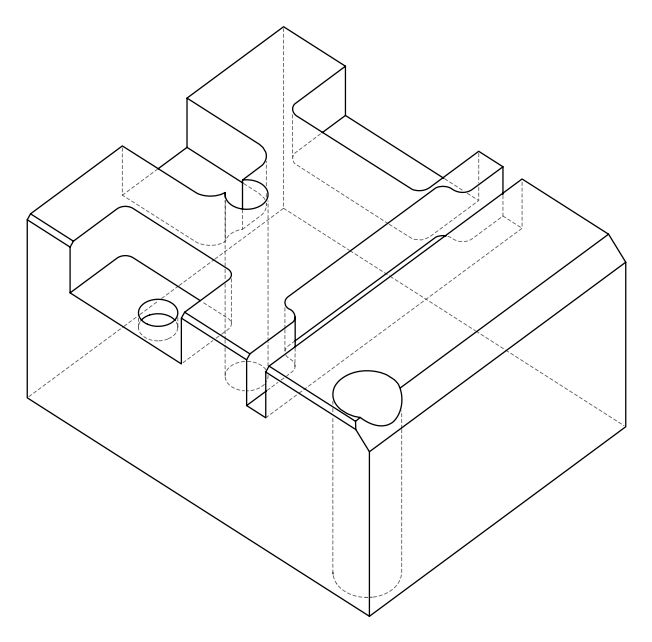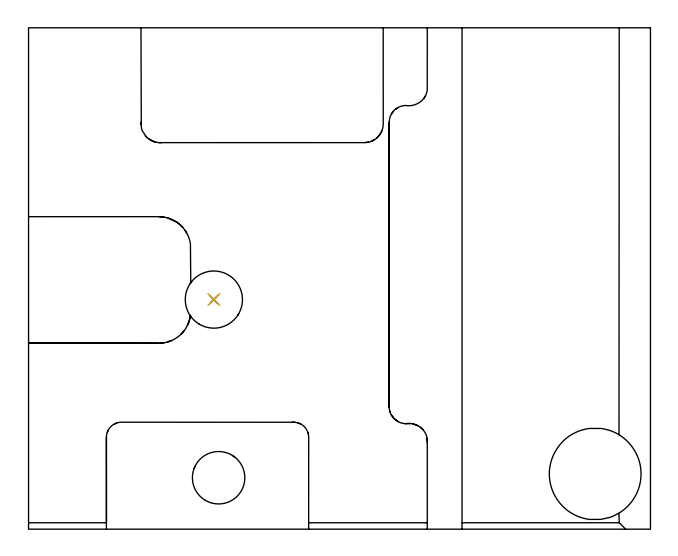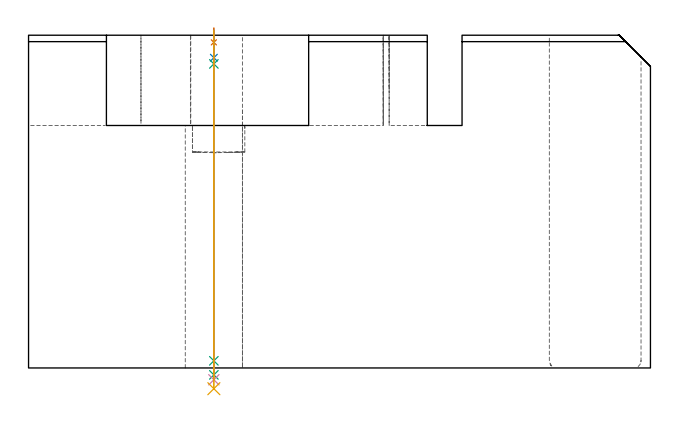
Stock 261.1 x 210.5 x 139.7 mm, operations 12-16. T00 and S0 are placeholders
(PLAN: 16 operations, 9 tool changes, 102.9 min)
(1 INDEXABLE_INSERT_DRILL_BLIND_HOLE_FROM_SOLID | STEP1POCKET | NXT0302_015 | 0.06 min | 18669 mm3)
(2 AREA_MILL | FG_CHAMFER_SURFACE | UGT0205_001 | 0.42 min | 127 mm3)
(3 AREA_MILL_1 | FG_CHAMFER_SURFACE_1 | UGT0205_001 | 0.55 min | 197 mm3)
(4 AREA_MILL_2 | FG_CHAMFER_SURFACE_2 | UGT0205_001 | 0.7 min | 265 mm3)
(5 AREA_MILL_3 | FG_CHAMFER_SURFACE_3 | UGT0205_001 | 8.28 min | 18047 mm3)
(6 MILL_OPEN_POCKET | POCKET_OPEN | UGT0201_094 | Follow Part, ap 5, ae 75% | 5.39 min | 134149 mm3)
(7 MILL_SLOT | SLOT_PARTIAL_RECTANGULAR | NXT0201_011 | Follow Part, ap 3, ae 75% | 21.18 min | 129422 mm3)
(8 MILL_SLOT_1 | SLOT_PARTIAL_RECTANGULAR_1 | NXT0201_011 | Follow Part, ap 3, ae 75% | 28.07 min | 184781 mm3)
(9 MILL_SLOT_2 | SLOT_PARTIAL_RECTANGULAR_2 | NXT0201_011 | Follow Part, ap 3, ae 75% | 14.32 min | 153508 mm3)
(10 MILL_RECTANGULAR_SLOT | SLOT_RECTANGULAR | NXT0201_011 | Follow Part, ap 3, ae 75% | 8.3 min | 44008 mm3)
(11 MILL_THROUGH_HOLE_FROM_SOLID_MATERIAL | STEP1HOLE_1 | NXT0201_007 | Circular | 13.67 min | 161379 mm3)
(12 SPOT_DRILL | STEP1HOLE | NXT0321_9005460120000 | 0.05 min | 177 mm3)
(13 DRILL_BLIND_HOLE_INTO_CENTER | STEP1HOLE | UGT0301_185 | 0.05 min | 173 mm3)
(14 GUN_DRILL_THROUGH_HOLE | STEP1HOLE | UGT0307_002 | 0.63 min | 3710 mm3)
(15 SPADE_DRILL_TO_ENLARGE_THROUGH_HOLE | STEP1HOLE | UGT0306_006 | 0.59 min | 22278 mm3)
(16 DRILL_TO_ENLARGE_THROUGH_HOLE | STEP1HOLE | UGT0301_057 | 0.6 min | 36001 mm3)
(TOOL NXT0302_015 | Index. Insert Drill 22mm [880-D2200L25-03] | D22 PA176 FL66 Z2)
(TOOL UGT0205_001 | Chamfer Mill 20 x 3 x 45 deg. | D20 FL50 Z2)
(TOOL UGT0201_094 | End mill 20 mm | D20 FL38 Z4)
(TOOL NXT0201_011 | ENDMILL 12mm [2P460-1200-NA 1630] | D12 FL38 Z6)
(TOOL NXT0201_007 | ENDMILL 25mm [R216.25-25050GCK54P 1620] | D25 R3 FL54 Z5)
(TOOL NXT0321_9005460120000 | NC Spot Drill, 142deg, 12mm, Carbide, Uncoated | D12 PA142 FL30 Z2)
(TOOL UGT0301_185 | Twist Drill 6.3 mm | D6.3 PA118 FL61 Z2)
(TOOL UGT0307_002 | Gun Drill 6 mm | D6 PA130 FL24 Z1)
(TOOL UGT0306_006 | Spade Drill 15.5mm | D15.5 PA132 FL10 Z2)
(TOOL UGT0301_057 | Twist Drill 24 mm | D24 PA118 FL160 Z2)
(OP 12 SPOT_DRILL)
G17 G21 G94 G90
T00 M6
G54
G17 G0 G90 X77.8 Y96.4 S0 M3
G43 Z149.7 H0
G94 G81 G98 Z136.7 F250. R142.7
G80
M5
M2
(OP 13 DRILL_BLIND_HOLE_INTO_CENTER)
G17 G21 G94 G90
T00 M6
G54
G17 G0 G90 X77.8 Y96.4 S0 M3
G43 Z149.7 H0
G94 G81 G98 Z130.25 F250. R141.7
G80
M5
M2
(OP 14 GUN_DRILL_THROUGH_HOLE)
G17 G21 G94 G90
T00 M6
G54
G17 G0 G90 X77.8 Y96.4 M8
G43 Z149.7 H0
Z137.813
S716 M3
G94 G1 Z127.654 F125. M26
G4 X.084
Z3. F250.
G4 X.084
Z-2.899 F125.
G4 X.084
M5
M9
G0 Z137.813
Z149.7
M2
(OP 15 SPADE_DRILL_TO_ENLARGE_THROUGH_HOLE)
G17 G21 G94 G90
T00 M6
G54
G17 G0 G90 X77.8 Y96.4 S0 M3
G43 Z149.7 H0
G94 G73 G98 Z-4.951 F250. Q14.465 R141.7
G80
M5
M2
(OP 16 DRILL_TO_ENLARGE_THROUGH_HOLE)
G17 G21 G94 G90
T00 M6
G54
G17 G0 G90 X77.8 Y96.4 S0 M3
G43 Z149.7 H0
G94 G73 G98 Z-8.71 F250. Q21.201 R141.7
G80
M5
M2
